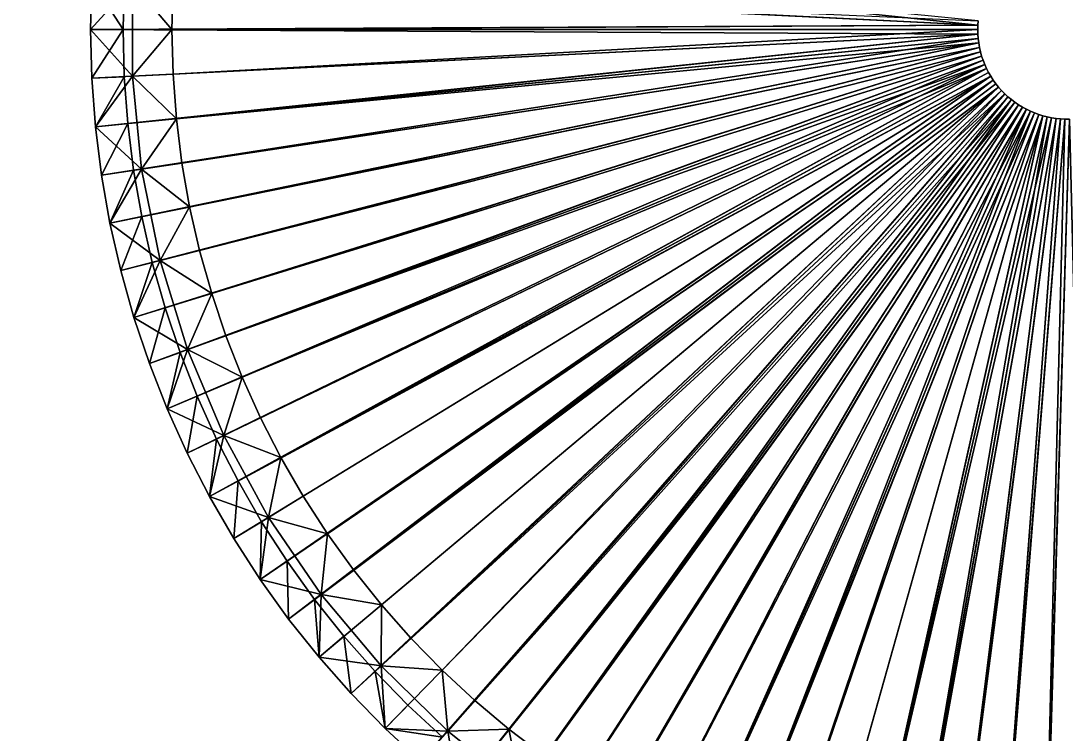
# Model space of a CAD drawing. Header units: millimetres. Extents: x 0 to 520, y -2 to 382.
# Drawn here: x 38.29 to 63.97, y 324.68 to 342.21 of the extents above; entities that cross this region are included whole.
import ezdxf

# ---------------------------------------------------------------- set-up
doc = ezdxf.new("R2010")
doc.units = ezdxf.units.MM

msp = doc.modelspace()

# ---------------------------------------------------------------- linework, layer by layer
at = {"layer": 'BRASS', "color": 52}
for points in [[(509.2, 369.2, 103), (10.8, 369.2, 103), (10.8, 10.8, 103)], [(509.2, 369.2, 103), (10.8, 10.8, 103), (509.2, 10.8, 103)], [(38.264, 311.0606, 86), (20.5, 359.5, 86), (38.3153, 310.9963, 86)], [(20.5, 359.5, 86), (183.401, 343.4071, 86), (38.3153, 310.9963, 86)], [(61.8027, 342.1097), (40.1193, 344.3896), (40.0298, 343.1963)], [(61.8109, 342.219), (40.1193, 344.3896), (61.8027, 342.1097)], [(38.3153, 310.9963, 86), (183.401, 343.4071, 86), (183.3827, 343.3269, 86)], [(38.3153, 310.9963, 86), (183.3827, 343.3269, 86), (38.3633, 310.9295, 86)], [(38.3633, 310.9295, 86), (183.3827, 343.3269, 86), (183.3684, 343.2459, 86)], [(38.3633, 310.9295, 86), (183.3684, 343.2459, 86), (38.4079, 310.8604, 86)], [(38.4079, 310.8604, 86), (183.3684, 343.2459, 86), (183.3582, 343.1643, 86)], [(38.4079, 310.8604, 86), (183.3582, 343.1643, 86), (38.4491, 310.7891, 86)], [(38.4491, 310.7891, 86), (183.3582, 343.1643, 86), (183.3521, 343.0822, 86)], [(40.0298, 343.1963), (40.0298, 343.1963, -3), (40, 342, -3)], [(40, 342), (40.0298, 343.1963), (40, 342, -3)], [(40, 342, -3), (40.0298, 343.1963, -3), (40.8, 342, -3)], [(61.8027, 342.1097), (40.0298, 343.1963), (40, 342)], [(40.0298, 343.1963, -4), (40, 342, -4), (40.8, 342, -4)], [(40.0298, 343.1963, -4), (40.0298, 343.1963, -12), (40, 342, -12)], [(40, 342, -4), (40.0298, 343.1963, -4), (40, 342, -12)], [(41.0286, 343.1465, -13), (40, 342, -12), (40.0298, 343.1963, -12)], [(41.0286, 340.8535, -13), (40, 342, -12), (41.0286, 343.1465, -13)], [(40.0298, 343.1963, -3), (40.8288, 343.1564, -3), (40.8, 342, -3)], [(40.8288, 343.1564, -4), (40.0298, 343.1963, -4), (40.8, 342, -4)], [(40.8288, 343.1564, -3), (40.8288, 343.1564, -4), (40.8, 342, -4)], [(40.8, 342, -3), (40.8288, 343.1564, -3), (40.8, 342, -4)], [(41.0286, 343.1465, -13), (42.0273, 343.0966, -14), (42, 342, -14)], [(41.0286, 340.8535, -13), (41.0286, 343.1465, -13), (42, 342, -14)], [(38.4491, 310.7891, 86), (183.3521, 343.0822, 86), (38.4866, 310.7159, 86)], [(38.4866, 310.7159, 86), (183.3521, 343.0822, 86), (183.35, 343, 86)], [(38.4866, 310.7159, 86), (183.35, 343, 86), (38.5204, 310.6409, 86)], [(38.5204, 310.6409, 86), (183.35, 343, 86), (183.3521, 342.9178, 86)], [(38.5204, 310.6409, 86), (183.3521, 342.9178, 86), (38.5505, 310.5643, 86)], [(38.5505, 310.5643, 86), (183.3521, 342.9178, 86), (183.3582, 342.8357, 86)], [(42.0273, 343.0966, -14), (61.8027, 342.1097, -14), (42, 342, -14)], [(42.0273, 343.0966, -14), (61.8109, 342.219, -14), (61.8027, 342.1097, -14)], [(38.5505, 310.5643, 86), (183.3582, 342.8357, 86), (38.5767, 310.4863, 86)], [(38.5767, 310.4863, 86), (183.3582, 342.8357, 86), (183.3684, 342.7541, 86)], [(38.5767, 310.4863, 86), (183.3684, 342.7541, 86), (38.599, 310.4071, 86)], [(38.599, 310.4071, 86), (183.3684, 342.7541, 86), (183.3827, 342.6731, 86)], [(38.599, 310.4071, 86), (183.3827, 342.6731, 86), (38.6173, 310.3269, 86)], [(38.6173, 310.3269, 86), (183.3827, 342.6731, 86), (183.401, 342.5929, 86)], [(38.6173, 310.3269, 86), (183.401, 342.5929, 86), (38.6316, 310.2459, 86)], [(38.6316, 310.2459, 86), (183.401, 342.5929, 86), (183.4233, 342.5137, 86)], [(38.6316, 310.2459, 86), (183.4233, 342.5137, 86), (38.6418, 310.1643, 86)], [(38.6418, 310.1643, 86), (183.4233, 342.5137, 86), (183.4495, 342.4357, 86)], [(38.6418, 310.1643, 86), (183.4495, 342.4357, 86), (38.6479, 310.0822, 86)], [(38.6479, 310.0822, 86), (183.4495, 342.4357, 86), (183.4796, 342.3591, 86)], [(38.6479, 310.0822, 86), (183.4796, 342.3591, 86), (38.65, 310, 86)], [(38.65, 310, 86), (183.4796, 342.3591, 86), (183.5134, 342.2841, 86)], [(38.6316, 309.7541, 86), (183.5921, 342.1396, 86), (183.6367, 342.0705, 86)], [(38.6418, 309.8357, 86), (183.5921, 342.1396, 86), (38.6316, 309.7541, 86)], [(38.6418, 309.8357, 86), (183.5509, 342.2109, 86), (183.5921, 342.1396, 86)], [(38.6479, 309.9178, 86), (183.5509, 342.2109, 86), (38.6418, 309.8357, 86)], [(38.6479, 309.9178, 86), (183.5134, 342.2841, 86), (183.5509, 342.2109, 86)], [(38.65, 310, 86), (183.5134, 342.2841, 86), (38.6479, 309.9178, 86)], [(61.8027, 342.1097), (40, 342), (61.8, 342)], [(42, 342, -14), (61.8027, 342.1097, -14), (61.8, 342, -14)], [(61.8027, 342.1097), (61.8, 342), (61.8027, 342.1097, -14)], [(61.8027, 342.1097, -14), (61.8, 342), (61.8, 342, -14)], [(61.8109, 342.219), (61.8027, 342.1097), (61.8109, 342.219, -14)], [(61.8109, 342.219, -14), (61.8027, 342.1097), (61.8027, 342.1097, -14)], [(38.5505, 309.4357, 86), (183.7905, 341.8777, 86), (183.8479, 341.8188, 86)], [(38.5767, 309.5137, 86), (183.7905, 341.8777, 86), (38.5505, 309.4357, 86)], [(38.599, 309.5929, 86), (183.736, 341.9394, 86), (38.5767, 309.5137, 86)], [(38.5767, 309.5137, 86), (183.736, 341.9394, 86), (183.7905, 341.8777, 86)], [(38.599, 309.5929, 86), (183.6847, 342.0037, 86), (183.736, 341.9394, 86)], [(38.6173, 309.6731, 86), (183.6847, 342.0037, 86), (38.599, 309.5929, 86)], [(38.6173, 309.6731, 86), (183.6367, 342.0705, 86), (183.6847, 342.0037, 86)], [(38.6316, 309.7541, 86), (183.6367, 342.0705, 86), (38.6173, 309.6731, 86)], [(40, 342), (40, 342, -3), (40.0298, 340.8037, -3)], [(40.0298, 340.8037), (40, 342), (40.0298, 340.8037, -3)], [(40, 342, -3), (40.8, 342, -3), (40.0298, 340.8037, -3)], [(61.8027, 341.8903), (40, 342), (40.0298, 340.8037)], [(61.8, 342), (40, 342), (61.8027, 341.8903)], [(40.8, 342, -4), (40, 342, -4), (40.0298, 340.8037, -4)], [(40.0298, 340.8037, -4), (40, 342, -4), (40, 342, -12)], [(40.0298, 340.8037, -4), (40, 342, -12), (40.0298, 340.8037, -12)], [(41.0286, 340.8535, -13), (40.0298, 340.8037, -12), (40, 342, -12)], [(40.0298, 340.8037, -3), (40.8, 342, -3), (40.8288, 340.8436, -3)], [(40.8, 342, -4), (40.0298, 340.8037, -4), (40.8288, 340.8436, -4)], [(61.8027, 341.8903), (40.0298, 340.8037), (40.1193, 339.6104)], [(61.8027, 341.8903), (40.1193, 339.6104), (61.8109, 341.781)], [(40.8288, 340.8436, -3), (40.8, 342, -3), (40.8, 342, -4)], [(40.8288, 340.8436, -3), (40.8, 342, -4), (40.8288, 340.8436, -4)], [(41.0286, 340.8535, -13), (42, 342, -14), (42.0273, 340.9034, -14)], [(42, 342, -14), (61.8, 342, -14), (42.0273, 340.9034, -14)], [(42.0273, 340.9034, -14), (61.8, 342, -14), (61.8027, 341.8903, -14)], [(42.0273, 340.9034, -14), (61.8027, 341.8903, -14), (42.1093, 339.8095, -14)], [(42.1093, 339.8095, -14), (61.8027, 341.8903, -14), (61.8109, 341.781, -14)], [(61.8, 342), (61.8027, 341.8903), (61.8, 342, -14)], [(61.8, 342, -14), (61.8027, 341.8903), (61.8027, 341.8903, -14)], [(61.8027, 341.8903), (61.8109, 341.781), (61.8027, 341.8903, -14)], [(61.8027, 341.8903, -14), (61.8109, 341.781), (61.8109, 341.781, -14)], [(38.4079, 309.1396, 86), (184.1048, 341.614, 86), (38.3633, 309.0705, 86)], [(38.3633, 309.0705, 86), (184.1048, 341.614, 86), (38.3633, 190.9295, 86)], [(184.1048, 341.614, 86), (184.175, 341.5711, 86), (38.3633, 190.9295, 86)], [(38.4491, 309.2109, 86), (184.0368, 341.6603, 86), (38.4079, 309.1396, 86)], [(184.0368, 341.6603, 86), (184.1048, 341.614, 86), (38.4079, 309.1396, 86)], [(38.4866, 309.2841, 86), (183.9712, 341.71, 86), (38.4491, 309.2109, 86)], [(183.9712, 341.71, 86), (184.0368, 341.6603, 86), (38.4491, 309.2109, 86)], [(38.5204, 309.3591, 86), (183.9082, 341.7629, 86), (38.4866, 309.2841, 86)], [(183.9082, 341.7629, 86), (183.9712, 341.71, 86), (38.4866, 309.2841, 86)], [(38.5505, 309.4357, 86), (183.8479, 341.8188, 86), (38.5204, 309.3591, 86)], [(183.8479, 341.8188, 86), (183.9082, 341.7629, 86), (38.5204, 309.3591, 86)], [(61.8109, 341.781), (40.1193, 339.6104), (40.2681, 338.423)], [(61.8109, 341.781), (40.2681, 338.423), (61.8246, 341.6721)], [(61.8246, 341.6721), (40.2681, 338.423), (40.4759, 337.2445)], [(61.8246, 341.6721), (40.4759, 337.2445), (61.8436, 341.5641)], [(42.1093, 339.8095, -14), (61.8109, 341.781, -14), (61.8246, 341.6721, -14)], [(42.1093, 339.8095, -14), (61.8246, 341.6721, -14), (42.2457, 338.7211, -14)], [(42.2457, 338.7211, -14), (61.8246, 341.6721, -14), (42.4362, 337.6408, -14)], [(42.4362, 337.6408, -14), (61.8246, 341.6721, -14), (61.8436, 341.5641, -14)], [(61.8109, 341.781), (61.8246, 341.6721), (61.8109, 341.781, -14)], [(61.8109, 341.781, -14), (61.8246, 341.6721), (61.8246, 341.6721, -14)], [(61.8246, 341.6721), (61.8436, 341.5641), (61.8246, 341.6721, -14)], [(61.8246, 341.6721, -14), (61.8436, 341.5641), (61.8436, 341.5641, -14)], [(38.3633, 190.9295, 86), (184.175, 341.5711, 86), (38.4079, 190.8604, 86)], [(184.175, 341.5711, 86), (184.2473, 341.5317, 86), (38.4079, 190.8604, 86)], [(38.4079, 190.8604, 86), (184.2473, 341.5317, 86), (38.4491, 190.7891, 86)], [(184.2473, 341.5317, 86), (184.3214, 341.496, 86), (38.4491, 190.7891, 86)], [(38.4491, 190.7891, 86), (184.3214, 341.496, 86), (38.4866, 190.7159, 86)], [(184.3214, 341.496, 86), (184.3972, 341.4641, 86), (38.4866, 190.7159, 86)], [(38.4866, 190.7159, 86), (184.3972, 341.4641, 86), (38.5204, 190.6409, 86)], [(184.3972, 341.4641, 86), (184.4745, 341.4359, 86), (38.5204, 190.6409, 86)], [(38.5204, 190.6409, 86), (184.4745, 341.4359, 86), (38.5505, 190.5643, 86)], [(184.4745, 341.4359, 86), (184.5531, 341.4117, 86), (38.5505, 190.5643, 86)], [(38.5505, 190.5643, 86), (184.5531, 341.4117, 86), (38.5767, 190.4863, 86)], [(184.5531, 341.4117, 86), (184.6328, 341.3914, 86), (38.5767, 190.4863, 86)], [(38.5767, 190.4863, 86), (184.6328, 341.3914, 86), (38.599, 190.4071, 86)], [(184.6328, 341.3914, 86), (184.7135, 341.3751, 86), (38.599, 190.4071, 86)], [(38.599, 190.4071, 86), (184.7135, 341.3751, 86), (38.6173, 190.3269, 86)], [(184.7135, 341.3751, 86), (184.7948, 341.3628, 86), (38.6173, 190.3269, 86)], [(38.6173, 190.3269, 86), (184.7948, 341.3628, 86), (38.6316, 190.2459, 86)], [(184.7948, 341.3628, 86), (184.8767, 341.3546, 86), (38.6316, 190.2459, 86)], [(38.6316, 190.2459, 86), (184.8767, 341.3546, 86), (38.6418, 190.1643, 86)], [(184.8767, 341.3546, 86), (184.9589, 341.3505, 86), (38.6418, 190.1643, 86)], [(38.6418, 190.1643, 86), (184.9589, 341.3505, 86), (38.6479, 190.0822, 86)], [(38.6479, 190.0822, 86), (185.0411, 341.3505, 86), (38.65, 190, 86)], [(184.9589, 341.3505, 86), (185.0411, 341.3505, 86), (38.6479, 190.0822, 86)], [(38.65, 190, 86), (185.0411, 341.3505, 86), (185.0411, 38.6495, 86)], [(61.8436, 341.5641), (40.4759, 337.2445), (40.7421, 336.0778)], [(61.8436, 341.5641), (40.7421, 336.0778), (61.868, 341.4571)], [(61.868, 341.4571), (40.7421, 336.0778), (41.0663, 334.9259)], [(61.868, 341.4571), (41.0663, 334.9259), (61.8977, 341.3515)], [(61.8977, 341.3515), (41.0663, 334.9259), (41.4474, 333.7915)], [(61.8977, 341.3515), (41.4474, 333.7915), (61.9327, 341.2476)], [(42.4362, 337.6408, -14), (61.8436, 341.5641, -14), (42.6803, 336.5713, -14)], [(42.6803, 336.5713, -14), (61.8436, 341.5641, -14), (61.868, 341.4571, -14)], [(42.6803, 336.5713, -14), (61.868, 341.4571, -14), (42.9774, 335.5154, -14)], [(42.9774, 335.5154, -14), (61.868, 341.4571, -14), (61.8977, 341.3515, -14)], [(42.9774, 335.5154, -14), (61.8977, 341.3515, -14), (43.3268, 334.4756, -14)], [(43.3268, 334.4756, -14), (61.8977, 341.3515, -14), (61.9327, 341.2476, -14)], [(61.8436, 341.5641), (61.868, 341.4571), (61.8436, 341.5641, -14)], [(61.8436, 341.5641, -14), (61.868, 341.4571), (61.868, 341.4571, -14)], [(61.868, 341.4571, -14), (61.868, 341.4571), (61.8977, 341.3515, -14)], [(61.868, 341.4571), (61.8977, 341.3515), (61.8977, 341.3515, -14)], [(61.8977, 341.3515), (61.9327, 341.2476), (61.8977, 341.3515, -14)], [(61.8977, 341.3515, -14), (61.9327, 341.2476), (61.9327, 341.2476, -14)], [(61.9327, 341.2476), (41.4474, 333.7915), (41.8846, 332.6776)], [(61.9327, 341.2476), (41.8846, 332.6776), (61.9728, 341.1454)], [(61.9728, 341.1454), (41.8846, 332.6776), (42.3767, 331.5868)], [(61.9728, 341.1454), (42.3767, 331.5868), (62.0179, 341.0455)], [(43.3268, 334.4756, -14), (61.9327, 341.2476, -14), (61.9728, 341.1454, -14)], [(43.3268, 334.4756, -14), (61.9728, 341.1454, -14), (43.7275, 333.4544, -14)], [(43.7275, 333.4544, -14), (61.9728, 341.1454, -14), (62.0179, 341.0455, -14)], [(61.9327, 341.2476, -14), (61.9327, 341.2476), (61.9728, 341.1454, -14)], [(61.9327, 341.2476), (61.9728, 341.1454), (61.9728, 341.1454, -14)], [(61.9728, 341.1454), (62.0179, 341.0455), (61.9728, 341.1454, -14)], [(61.9728, 341.1454, -14), (62.0179, 341.0455), (62.0179, 341.0455, -14)], [(41.0286, 340.8535, -13), (40.1193, 339.6104, -12), (40.0298, 340.8037, -12)], [(40.0298, 340.8037, -3), (40.8288, 340.8436, -3), (40.1193, 339.6104, -3)], [(40.8288, 340.8436, -4), (40.0298, 340.8037, -4), (40.1193, 339.6104, -4)], [(41.2569, 338.572, -13), (40.1193, 339.6104, -12), (41.0286, 340.8535, -13)], [(40.1193, 339.6104, -3), (40.8288, 340.8436, -3), (40.9153, 339.69, -3)], [(40.8288, 340.8436, -4), (40.1193, 339.6104, -4), (40.9153, 339.69, -4)], [(40.9153, 339.69, -3), (40.8288, 340.8436, -3), (40.8288, 340.8436, -4)], [(40.9153, 339.69, -3), (40.8288, 340.8436, -4), (40.9153, 339.69, -4)], [(41.0286, 340.8535, -13), (42.0273, 340.9034, -14), (42.1093, 339.8095, -14)], [(41.2569, 338.572, -13), (41.0286, 340.8535, -13), (42.1093, 339.8095, -14)], [(62.0179, 341.0455), (42.3767, 331.5868), (42.9227, 330.5219)], [(62.0179, 341.0455), (42.9227, 330.5219), (62.0679, 340.9478)], [(62.0679, 340.9478), (42.9227, 330.5219), (62.1228, 340.8528)], [(62.1228, 340.8528), (42.9227, 330.5219), (43.521, 329.4856)], [(62.1228, 340.8528), (43.521, 329.4856), (44.1703, 328.4803)], [(43.7275, 333.4544, -14), (62.0179, 341.0455, -14), (44.1787, 332.4546, -14)], [(62.1228, 340.8528), (44.1703, 328.4803), (62.1823, 340.7607)], [(44.1787, 332.4546, -14), (62.0179, 341.0455, -14), (44.6791, 331.4784, -14)], [(44.6791, 331.4784, -14), (62.0179, 341.0455, -14), (62.0679, 340.9478, -14)], [(44.6791, 331.4784, -14), (62.0679, 340.9478, -14), (62.1228, 340.8528, -14)], [(44.6791, 331.4784, -14), (62.1228, 340.8528, -14), (45.2276, 330.5284, -14)], [(45.2276, 330.5284, -14), (62.1228, 340.8528, -14), (45.8227, 329.607, -14)], [(45.8227, 329.607, -14), (62.1228, 340.8528, -14), (62.1823, 340.7607, -14)], [(62.0179, 341.0455), (62.0679, 340.9478), (62.0179, 341.0455, -14)], [(62.0179, 341.0455, -14), (62.0679, 340.9478), (62.0679, 340.9478, -14)], [(62.0679, 340.9478), (62.1228, 340.8528), (62.0679, 340.9478, -14)], [(62.0679, 340.9478, -14), (62.1228, 340.8528), (62.1228, 340.8528, -14)], [(62.1228, 340.8528, -14), (62.1228, 340.8528), (62.1823, 340.7607, -14)], [(62.1228, 340.8528), (62.1823, 340.7607), (62.1823, 340.7607, -14)], [(40.1193, 339.6104), (40.0298, 340.8037), (40.0298, 340.8037, -3)], [(40.1193, 339.6104), (40.0298, 340.8037, -3), (40.1193, 339.6104, -3)], [(40.1193, 339.6104, -4), (40.0298, 340.8037, -4), (40.0298, 340.8037, -12)], [(40.1193, 339.6104, -4), (40.0298, 340.8037, -12), (40.1193, 339.6104, -12)], [(62.1823, 340.7607), (44.1703, 328.4803), (44.8688, 327.5087)], [(62.1823, 340.7607), (44.8688, 327.5087), (62.2463, 340.6716)], [(62.2463, 340.6716), (44.8688, 327.5087), (62.3147, 340.5859)], [(62.3147, 340.5859), (44.8688, 327.5087), (45.6149, 326.5731)], [(62.3147, 340.5859), (45.6149, 326.5731), (46.4068, 325.6759)], [(45.8227, 329.607, -14), (62.1823, 340.7607, -14), (46.4631, 328.7163, -14)], [(62.3147, 340.5859), (46.4068, 325.6759), (62.3873, 340.5036)], [(46.4631, 328.7163, -14), (62.1823, 340.7607, -14), (62.2463, 340.6716, -14)], [(46.4631, 328.7163, -14), (62.2463, 340.6716, -14), (62.3147, 340.5859, -14)], [(46.4631, 328.7163, -14), (62.3147, 340.5859, -14), (47.147, 327.8587, -14)], [(47.147, 327.8587, -14), (62.3147, 340.5859, -14), (47.8729, 327.0362, -14)], [(47.8729, 327.0362, -14), (62.3147, 340.5859, -14), (62.3873, 340.5036, -14)], [(62.1823, 340.7607, -14), (62.2463, 340.6716), (62.2463, 340.6716, -14)], [(62.1823, 340.7607), (62.2463, 340.6716), (62.1823, 340.7607, -14)], [(62.2463, 340.6716, -14), (62.3147, 340.5859), (62.3147, 340.5859, -14)], [(62.2463, 340.6716), (62.3147, 340.5859), (62.2463, 340.6716, -14)], [(62.3147, 340.5859, -14), (62.3147, 340.5859), (62.3873, 340.5036, -14)], [(62.3147, 340.5859), (62.3873, 340.5036), (62.3873, 340.5036, -14)], [(62.3873, 340.5036), (46.4068, 325.6759), (62.4639, 340.4251)], [(62.4639, 340.4251), (46.4068, 325.6759), (47.2423, 324.8192)], [(62.4639, 340.4251), (47.2423, 324.8192), (48.1195, 324.0053)], [(47.8729, 327.0362, -14), (62.3873, 340.5036, -14), (48.6388, 326.2509, -14)], [(62.5443, 340.3505), (62.4639, 340.4251), (48.1195, 324.0053)], [(62.6283, 340.28), (62.5443, 340.3505), (48.1195, 324.0053)], [(48.6388, 326.2509, -14), (62.3873, 340.5036, -14), (62.4639, 340.4251, -14)], [(48.6388, 326.2509, -14), (62.4639, 340.4251, -14), (49.4429, 325.5048, -14)], [(62.4639, 340.4251, -14), (62.5443, 340.3505, -14), (49.4429, 325.5048, -14)], [(49.4429, 325.5048, -14), (62.5443, 340.3505, -14), (50.2832, 324.7997, -14)], [(62.5443, 340.3505, -14), (62.6283, 340.28, -14), (50.2832, 324.7997, -14)], [(62.3873, 340.5036, -14), (62.3873, 340.5036), (62.4639, 340.4251, -14)], [(62.3873, 340.5036), (62.4639, 340.4251), (62.4639, 340.4251, -14)], [(62.4639, 340.4251, -14), (62.4639, 340.4251), (62.5443, 340.3505, -14)], [(62.4639, 340.4251), (62.5443, 340.3505), (62.5443, 340.3505, -14)], [(62.5443, 340.3505, -14), (62.6283, 340.28), (62.6283, 340.28, -14)], [(62.5443, 340.3505), (62.6283, 340.28), (62.5443, 340.3505, -14)], [(62.6283, 340.28), (48.1195, 324.0053), (49.0362, 323.236)], [(62.7158, 340.2137), (62.6283, 340.28), (49.0362, 323.236)], [(62.7158, 340.2137), (49.0362, 323.236), (49.9902, 322.5135)], [(62.8064, 340.1519), (62.7158, 340.2137), (49.9902, 322.5135)], [(62.8064, 340.1519), (49.9902, 322.5135), (50.9789, 321.8394)], [(50.2832, 324.7997, -14), (62.6283, 340.28, -14), (51.1576, 324.1374, -14)], [(62.9, 340.0947), (62.8064, 340.1519), (50.9789, 321.8394)], [(62.9, 340.0947), (50.9789, 321.8394), (52, 321.2154)], [(62.6283, 340.28, -14), (62.7158, 340.2137, -14), (51.1576, 324.1374, -14)], [(62.7158, 340.2137, -14), (62.8064, 340.1519, -14), (51.1576, 324.1374, -14)], [(51.1576, 324.1374, -14), (62.8064, 340.1519, -14), (52.064, 323.5194, -14)], [(62.9963, 340.0423), (62.9, 340.0947), (52, 321.2154)], [(62.9963, 340.0423), (52, 321.2154), (53.0509, 320.6431)], [(62.8064, 340.1519, -14), (62.9, 340.0947, -14), (52.064, 323.5194, -14)], [(52.064, 323.5194, -14), (62.9, 340.0947, -14), (53, 322.9474, -14)], [(62.9, 340.0947, -14), (62.9963, 340.0423, -14), (53, 322.9474, -14)], [(53, 322.9474, -14), (62.9963, 340.0423, -14), (53.9634, 322.4228, -14)], [(63.0952, 339.9947), (62.9963, 340.0423), (53.0509, 320.6431)], [(53.9634, 322.4228, -14), (62.9963, 340.0423, -14), (54.9517, 321.9469, -14)], [(62.9963, 340.0423, -14), (63.0952, 339.9947, -14), (54.9517, 321.9469, -14)], [(62.6283, 340.28, -14), (62.7158, 340.2137), (62.7158, 340.2137, -14)], [(62.6283, 340.28), (62.7158, 340.2137), (62.6283, 340.28, -14)], [(62.7158, 340.2137, -14), (62.8064, 340.1519), (62.8064, 340.1519, -14)], [(62.7158, 340.2137), (62.8064, 340.1519), (62.7158, 340.2137, -14)], [(62.8064, 340.1519, -14), (62.9, 340.0947), (62.9, 340.0947, -14)], [(62.8064, 340.1519), (62.9, 340.0947), (62.8064, 340.1519, -14)], [(62.9, 340.0947, -14), (62.9963, 340.0423), (62.9963, 340.0423, -14)], [(62.9, 340.0947), (62.9963, 340.0423), (62.9, 340.0947, -14)], [(62.9963, 340.0423, -14), (63.0952, 339.9947), (63.0952, 339.9947, -14)], [(62.9963, 340.0423), (63.0952, 339.9947), (62.9963, 340.0423, -14)], [(41.2569, 338.572, -13), (42.1093, 339.8095, -14), (42.2457, 338.7211, -14)], [(63.0952, 339.9947), (53.0509, 320.6431), (54.1291, 320.1239)], [(63.1962, 339.9521), (63.0952, 339.9947), (54.1291, 320.1239)], [(63.1962, 339.9521), (54.1291, 320.1239), (55.2318, 319.659)], [(54.9517, 321.9469, -14), (63.0952, 339.9947, -14), (55.9625, 321.5208, -14)], [(63.2993, 339.9146), (63.1962, 339.9521), (55.2318, 319.659)], [(63.2993, 339.9146), (55.2318, 319.659), (56.3563, 319.2497)], [(63.0952, 339.9947, -14), (63.1962, 339.9521, -14), (55.9625, 321.5208, -14)], [(63.1962, 339.9521, -14), (63.2993, 339.9146, -14), (55.9625, 321.5208, -14)], [(55.9625, 321.5208, -14), (63.2993, 339.9146, -14), (56.9933, 321.1456, -14)], [(63.4042, 339.8822), (63.2993, 339.9146), (56.3563, 319.2497)], [(63.4042, 339.8822), (56.3563, 319.2497), (57.4998, 318.897)], [(63.2993, 339.9146, -14), (63.4042, 339.8822, -14), (56.9933, 321.1456, -14)], [(56.9933, 321.1456, -14), (63.4042, 339.8822, -14), (58.0415, 320.8223, -14)], [(63.4042, 339.8822), (57.4998, 318.897), (58.6595, 318.6017)], [(58.0415, 320.8223, -14), (63.4042, 339.8822, -14), (59.1045, 320.5516, -14)], [(63.5105, 339.8552), (63.4042, 339.8822), (58.6595, 318.6017)], [(63.5105, 339.8552), (58.6595, 318.6017), (59.8324, 318.3646)], [(63.4042, 339.8822, -14), (63.5105, 339.8552, -14), (59.1045, 320.5516, -14)], [(63.5105, 339.8552, -14), (63.618, 339.8334, -14), (59.1045, 320.5516, -14)], [(59.1045, 320.5516, -14), (63.618, 339.8334, -14), (60.1797, 320.3342, -14)], [(63.618, 339.8334), (63.5105, 339.8552), (59.8324, 318.3646)], [(63.7264, 339.8171), (63.618, 339.8334), (59.8324, 318.3646)], [(63.7264, 339.8171), (59.8324, 318.3646), (61.0158, 318.1863)], [(63.618, 339.8334, -14), (63.7264, 339.8171, -14), (60.1797, 320.3342, -14)], [(60.1797, 320.3342, -14), (63.7264, 339.8171, -14), (61.2644, 320.1707, -14)], [(63.8356, 339.8062), (63.7264, 339.8171), (61.0158, 318.1863)], [(63.8356, 339.8062), (61.0158, 318.1863), (62.2065, 318.0671)], [(63.7264, 339.8171, -14), (63.8356, 339.8062, -14), (61.2644, 320.1707, -14)], [(61.2644, 320.1707, -14), (63.8356, 339.8062, -14), (62.3559, 320.0615, -14)], [(63.9452, 339.8007), (63.8356, 339.8062), (62.2065, 318.0671)], [(63.9452, 339.8007), (62.2065, 318.0671), (63.4017, 318.0075)], [(63.8356, 339.8062, -14), (63.9452, 339.8007, -14), (62.3559, 320.0615, -14)], [(62.3559, 320.0615, -14), (63.9452, 339.8007, -14), (63.4515, 320.0068, -14)], [(63.0952, 339.9947, -14), (63.0952, 339.9947), (63.1962, 339.9521, -14)], [(63.0952, 339.9947), (63.1962, 339.9521), (63.1962, 339.9521, -14)], [(63.1962, 339.9521), (63.2993, 339.9146), (63.1962, 339.9521, -14)], [(63.1962, 339.9521, -14), (63.2993, 339.9146), (63.2993, 339.9146, -14)], [(63.2993, 339.9146), (63.4042, 339.8822), (63.2993, 339.9146, -14)], [(63.2993, 339.9146, -14), (63.4042, 339.8822), (63.4042, 339.8822, -14)], [(64.0548, 339.8007), (63.9452, 339.8007), (63.4017, 318.0075)], [(64.0548, 339.8007), (63.4017, 318.0075), (64.5983, 318.0075)], [(63.4042, 339.8822), (63.5105, 339.8552), (63.4042, 339.8822, -14)], [(63.4042, 339.8822, -14), (63.5105, 339.8552), (63.5105, 339.8552, -14)], [(63.9452, 339.8007, -14), (64.0548, 339.8007, -14), (63.4515, 320.0068, -14)], [(63.4515, 320.0068, -14), (64.0548, 339.8007, -14), (64.5485, 320.0068, -14)], [(63.5105, 339.8552), (63.618, 339.8334), (63.5105, 339.8552, -14)], [(63.5105, 339.8552, -14), (63.618, 339.8334), (63.618, 339.8334, -14)], [(63.618, 339.8334, -14), (63.7264, 339.8171), (63.7264, 339.8171, -14)], [(63.618, 339.8334), (63.7264, 339.8171), (63.618, 339.8334, -14)], [(63.7264, 339.8171, -14), (63.7264, 339.8171), (63.8356, 339.8062, -14)], [(63.7264, 339.8171), (63.8356, 339.8062), (63.8356, 339.8062, -14)], [(63.8356, 339.8062, -14), (63.9452, 339.8007), (63.9452, 339.8007, -14)], [(63.8356, 339.8062), (63.9452, 339.8007), (63.8356, 339.8062, -14)], [(63.9452, 339.8007, -14), (64.0548, 339.8007), (64.0548, 339.8007, -14)], [(63.9452, 339.8007), (64.0548, 339.8007), (63.9452, 339.8007, -14)], [(40.1193, 339.6104, -3), (40.9153, 339.69, -3), (40.2681, 338.423, -3)], [(40.9153, 339.69, -4), (40.1193, 339.6104, -4), (40.2681, 338.423, -4)], [(40.2681, 338.423), (40.1193, 339.6104), (40.1193, 339.6104, -3)], [(40.2681, 338.423), (40.1193, 339.6104, -3), (40.2681, 338.423, -3)], [(40.1193, 339.6104, -4), (40.1193, 339.6104, -12), (40.2681, 338.423, -12)], [(40.2681, 338.423, -4), (40.1193, 339.6104, -4), (40.2681, 338.423, -12)], [(41.2569, 338.572, -13), (40.2681, 338.423, -12), (40.1193, 339.6104, -12)], [(40.2681, 338.423, -3), (40.9153, 339.69, -3), (41.0591, 338.5422, -3)], [(40.9153, 339.69, -4), (40.2681, 338.423, -4), (41.0591, 338.5422, -4)], [(40.9153, 339.69, -3), (40.9153, 339.69, -4), (41.0591, 338.5422, -4)], [(41.0591, 338.5422, -3), (40.9153, 339.69, -3), (41.0591, 338.5422, -4)], [(41.2569, 338.572, -13), (40.4759, 337.2445, -12), (40.2681, 338.423, -12)], [(40.2681, 338.423, -3), (41.0591, 338.5422, -3), (40.4759, 337.2445, -3)], [(41.0591, 338.5422, -4), (40.2681, 338.423, -4), (40.4759, 337.2445, -4)], [(41.7112, 336.3246, -13), (40.4759, 337.2445, -12), (41.2569, 338.572, -13)], [(40.4759, 337.2445, -3), (41.0591, 338.5422, -3), (41.26, 337.403, -3)], [(41.0591, 338.5422, -4), (40.4759, 337.2445, -4), (41.26, 337.403, -4)], [(41.26, 337.403, -3), (41.0591, 338.5422, -3), (41.0591, 338.5422, -4)], [(41.26, 337.403, -3), (41.0591, 338.5422, -4), (41.26, 337.403, -4)], [(41.2569, 338.572, -13), (42.2457, 338.7211, -14), (42.4362, 337.6408, -14)], [(41.7112, 336.3246, -13), (41.2569, 338.572, -13), (42.4362, 337.6408, -14)], [(40.4759, 337.2445), (40.2681, 338.423), (40.2681, 338.423, -3)], [(40.4759, 337.2445), (40.2681, 338.423, -3), (40.4759, 337.2445, -3)], [(40.2681, 338.423, -4), (40.2681, 338.423, -12), (40.4759, 337.2445, -12)], [(40.4759, 337.2445, -4), (40.2681, 338.423, -4), (40.4759, 337.2445, -12)], [(41.7112, 336.3246, -13), (42.4362, 337.6408, -14), (42.6803, 336.5713, -14)], [(40.4759, 337.2445, -3), (41.26, 337.403, -3), (40.7421, 336.0778, -3)], [(41.26, 337.403, -4), (40.4759, 337.2445, -4), (40.7421, 336.0778, -4)], [(40.4759, 337.2445), (40.4759, 337.2445, -3), (40.7421, 336.0778, -3)], [(40.7421, 336.0778), (40.4759, 337.2445), (40.7421, 336.0778, -3)], [(40.7421, 336.0778, -4), (40.4759, 337.2445, -4), (40.4759, 337.2445, -12)], [(40.7421, 336.0778, -4), (40.4759, 337.2445, -12), (40.7421, 336.0778, -12)], [(41.7112, 336.3246, -13), (40.7421, 336.0778, -12), (40.4759, 337.2445, -12)], [(40.7421, 336.0778, -3), (41.26, 337.403, -3), (41.5174, 336.2752, -3)], [(41.26, 337.403, -4), (40.7421, 336.0778, -4), (41.5174, 336.2752, -4)], [(41.5174, 336.2752, -3), (41.26, 337.403, -3), (41.26, 337.403, -4)], [(41.5174, 336.2752, -3), (41.26, 337.403, -4), (41.5174, 336.2752, -4)], [(41.7112, 336.3246, -13), (42.6803, 336.5713, -14), (42.9774, 335.5154, -14)], [(41.7112, 336.3246, -13), (41.0663, 334.9259, -12), (40.7421, 336.0778, -12)], [(40.7421, 336.0778, -3), (41.5174, 336.2752, -3), (41.0663, 334.9259, -3)], [(41.5174, 336.2752, -4), (40.7421, 336.0778, -4), (41.0663, 334.9259, -4)], [(42.3871, 334.1335, -13), (41.0663, 334.9259, -12), (41.7112, 336.3246, -13)], [(41.0663, 334.9259, -3), (41.5174, 336.2752, -3), (41.8307, 335.1617, -3)], [(41.5174, 336.2752, -4), (41.0663, 334.9259, -4), (41.8307, 335.1617, -4)], [(41.8307, 335.1617, -3), (41.5174, 336.2752, -3), (41.5174, 336.2752, -4)], [(41.8307, 335.1617, -3), (41.5174, 336.2752, -4), (41.8307, 335.1617, -4)], [(42.3871, 334.1335, -13), (41.7112, 336.3246, -13), (42.9774, 335.5154, -14)], [(41.0663, 334.9259), (40.7421, 336.0778), (40.7421, 336.0778, -3)], [(41.0663, 334.9259), (40.7421, 336.0778, -3), (41.0663, 334.9259, -3)], [(41.0663, 334.9259, -4), (40.7421, 336.0778, -4), (40.7421, 336.0778, -12)], [(41.0663, 334.9259, -4), (40.7421, 336.0778, -12), (41.0663, 334.9259, -12)], [(42.3871, 334.1335, -13), (42.9774, 335.5154, -14), (43.3268, 334.4756, -14)], [(41.0663, 334.9259, -3), (41.8307, 335.1617, -3), (41.4474, 333.7915, -3)], [(41.8307, 335.1617, -4), (41.0663, 334.9259, -4), (41.4474, 333.7915, -4)], [(41.4474, 333.7915), (41.0663, 334.9259), (41.0663, 334.9259, -3)], [(41.4474, 333.7915), (41.0663, 334.9259, -3), (41.4474, 333.7915, -3)], [(41.4474, 333.7915, -4), (41.0663, 334.9259, -4), (41.0663, 334.9259, -12)], [(41.4474, 333.7915, -4), (41.0663, 334.9259, -12), (41.4474, 333.7915, -12)], [(42.3871, 334.1335, -13), (41.4474, 333.7915, -12), (41.0663, 334.9259, -12)], [(41.4474, 333.7915, -3), (41.8307, 335.1617, -3), (42.1991, 334.0651, -3)], [(41.8307, 335.1617, -4), (41.4474, 333.7915, -4), (42.1991, 334.0651, -4)], [(42.1991, 334.0651, -3), (41.8307, 335.1617, -3), (41.8307, 335.1617, -4)], [(42.1991, 334.0651, -3), (41.8307, 335.1617, -4), (42.1991, 334.0651, -4)], [(42.3871, 334.1335, -13), (43.3268, 334.4756, -14), (43.7275, 333.4544, -14)], [(42.3871, 334.1335, -13), (41.8846, 332.6776, -12), (41.4474, 333.7915, -12)], [(41.4474, 333.7915, -3), (42.1991, 334.0651, -3), (41.8846, 332.6776, -3)], [(42.1991, 334.0651, -4), (41.4474, 333.7915, -4), (41.8846, 332.6776, -4)], [(43.2777, 332.0207, -13), (41.8846, 332.6776, -12), (42.3871, 334.1335, -13)], [(41.8846, 332.6776, -3), (42.1991, 334.0651, -3), (42.6218, 332.9883, -3)], [(42.1991, 334.0651, -4), (41.8846, 332.6776, -4), (42.6218, 332.9883, -4)], [(42.6218, 332.9883, -3), (42.1991, 334.0651, -3), (42.1991, 334.0651, -4)], [(42.6218, 332.9883, -3), (42.1991, 334.0651, -4), (42.6218, 332.9883, -4)], [(43.2777, 332.0207, -13), (42.3871, 334.1335, -13), (43.7275, 333.4544, -14)], [(41.8846, 332.6776), (41.4474, 333.7915), (41.4474, 333.7915, -3)], [(41.8846, 332.6776), (41.4474, 333.7915, -3), (41.8846, 332.6776, -3)], [(41.4474, 333.7915, -4), (41.4474, 333.7915, -12), (41.8846, 332.6776, -12)], [(41.8846, 332.6776, -4), (41.4474, 333.7915, -4), (41.8846, 332.6776, -12)], [(43.2777, 332.0207, -13), (43.7275, 333.4544, -14), (44.1787, 332.4546, -14)], [(41.8846, 332.6776, -3), (42.6218, 332.9883, -3), (42.3767, 331.5868, -3)], [(42.6218, 332.9883, -4), (41.8846, 332.6776, -4), (42.3767, 331.5868, -4)], [(42.3767, 331.5868, -3), (42.6218, 332.9883, -3), (43.0975, 331.9339, -3)], [(42.6218, 332.9883, -4), (42.3767, 331.5868, -4), (43.0975, 331.9339, -4)], [(42.6218, 332.9883, -3), (42.6218, 332.9883, -4), (43.0975, 331.9339, -4)], [(43.0975, 331.9339, -3), (42.6218, 332.9883, -3), (43.0975, 331.9339, -4)], [(42.3767, 331.5868), (41.8846, 332.6776), (41.8846, 332.6776, -3)], [(42.3767, 331.5868), (41.8846, 332.6776, -3), (42.3767, 331.5868, -3)], [(42.3767, 331.5868, -4), (41.8846, 332.6776, -4), (41.8846, 332.6776, -12)], [(42.3767, 331.5868, -4), (41.8846, 332.6776, -12), (42.3767, 331.5868, -12)], [(43.2777, 332.0207, -13), (42.3767, 331.5868, -12), (41.8846, 332.6776, -12)], [(43.2777, 332.0207, -13), (44.1787, 332.4546, -14), (44.6791, 331.4784, -14)], [(43.2777, 332.0207, -13), (42.9227, 330.5219, -12), (42.3767, 331.5868, -12)], [(42.3767, 331.5868, -3), (43.0975, 331.9339, -3), (42.9227, 330.5219, -3)], [(43.0975, 331.9339, -4), (42.3767, 331.5868, -4), (42.9227, 330.5219, -4)], [(44.3743, 330.007, -13), (42.9227, 330.5219, -12), (43.2777, 332.0207, -13)], [(42.9227, 330.5219, -3), (43.0975, 331.9339, -3), (43.6253, 330.9045, -3)], [(43.0975, 331.9339, -4), (42.9227, 330.5219, -4), (43.6253, 330.9045, -4)], [(43.6253, 330.9045, -3), (43.0975, 331.9339, -3), (43.0975, 331.9339, -4)], [(43.6253, 330.9045, -3), (43.0975, 331.9339, -4), (43.6253, 330.9045, -4)], [(44.3743, 330.007, -13), (43.2777, 332.0207, -13), (44.6791, 331.4784, -14)], [(42.9227, 330.5219), (42.3767, 331.5868), (42.3767, 331.5868, -3)], [(42.9227, 330.5219), (42.3767, 331.5868, -3), (42.9227, 330.5219, -3)], [(42.3767, 331.5868, -4), (42.3767, 331.5868, -12), (42.9227, 330.5219, -12)], [(42.9227, 330.5219, -4), (42.3767, 331.5868, -4), (42.9227, 330.5219, -12)], [(44.3743, 330.007, -13), (44.6791, 331.4784, -14), (45.2276, 330.5284, -14)], [(42.9227, 330.5219, -3), (43.6253, 330.9045, -3), (43.521, 329.4856, -3)], [(43.6253, 330.9045, -4), (42.9227, 330.5219, -4), (43.521, 329.4856, -4)], [(43.521, 329.4856, -3), (43.6253, 330.9045, -3), (44.2037, 329.9027, -3)], [(43.6253, 330.9045, -4), (43.521, 329.4856, -4), (44.2037, 329.9027, -4)], [(43.6253, 330.9045, -3), (43.6253, 330.9045, -4), (44.2037, 329.9027, -4)], [(44.2037, 329.9027, -3), (43.6253, 330.9045, -3), (44.2037, 329.9027, -4)], [(43.521, 329.4856), (42.9227, 330.5219, -3), (43.521, 329.4856, -3)], [(43.521, 329.4856), (42.9227, 330.5219), (42.9227, 330.5219, -3)], [(43.521, 329.4856, -4), (42.9227, 330.5219, -4), (42.9227, 330.5219, -12)], [(43.521, 329.4856, -4), (42.9227, 330.5219, -12), (43.521, 329.4856, -12)], [(44.3743, 330.007, -13), (43.521, 329.4856, -12), (42.9227, 330.5219, -12)], [(44.3743, 330.007, -13), (45.2276, 330.5284, -14), (45.8227, 329.607, -14)], [(44.3743, 330.007, -13), (44.1703, 328.4803, -12), (43.521, 329.4856, -12)], [(43.521, 329.4856, -3), (44.2037, 329.9027, -3), (44.1703, 328.4803, -3)], [(44.2037, 329.9027, -4), (43.521, 329.4856, -4), (44.1703, 328.4803, -4)], [(45.666, 328.1125, -13), (44.1703, 328.4803, -12), (44.3743, 330.007, -13)], [(44.1703, 328.4803, -3), (44.2037, 329.9027, -3), (44.8313, 328.931, -3)], [(44.2037, 329.9027, -4), (44.1703, 328.4803, -4), (44.8313, 328.931, -4)], [(44.8313, 328.931, -3), (44.2037, 329.9027, -4), (44.8313, 328.931, -4)], [(44.8313, 328.931, -3), (44.2037, 329.9027, -3), (44.2037, 329.9027, -4)], [(45.666, 328.1125, -13), (44.3743, 330.007, -13), (45.8227, 329.607, -14)], [(45.666, 328.1125, -13), (45.8227, 329.607, -14), (46.4631, 328.7163, -14)], [(44.1703, 328.4803), (43.521, 329.4856, -3), (44.1703, 328.4803, -3)], [(44.1703, 328.4803), (43.521, 329.4856), (43.521, 329.4856, -3)], [(43.521, 329.4856, -4), (43.521, 329.4856, -12), (44.1703, 328.4803, -12)], [(44.1703, 328.4803, -4), (43.521, 329.4856, -4), (44.1703, 328.4803, -12)], [(44.1703, 328.4803, -3), (44.8313, 328.931, -3), (44.8688, 327.5087, -3)], [(44.8313, 328.931, -4), (44.1703, 328.4803, -4), (44.8688, 327.5087, -4)], [(44.8688, 327.5087, -3), (44.8313, 328.931, -3), (45.5065, 327.9917, -3)], [(45.5065, 327.9917, -3), (44.8313, 328.931, -4), (45.5065, 327.9917, -4)], [(45.5065, 327.9917, -3), (44.8313, 328.931, -3), (44.8313, 328.931, -4)], [(44.8313, 328.931, -4), (44.8688, 327.5087, -4), (45.5065, 327.9917, -4)], [(45.666, 328.1125, -13), (46.4631, 328.7163, -14), (47.147, 327.8587, -14)], [(44.8688, 327.5087), (44.1703, 328.4803, -3), (44.8688, 327.5087, -3)], [(44.8688, 327.5087), (44.1703, 328.4803), (44.1703, 328.4803, -3)], [(44.8688, 327.5087, -4), (44.1703, 328.4803, -12), (44.8688, 327.5087, -12)], [(44.8688, 327.5087, -4), (44.1703, 328.4803, -4), (44.1703, 328.4803, -12)], [(45.666, 328.1125, -13), (44.8688, 327.5087, -12), (44.1703, 328.4803, -12)], [(45.666, 328.1125, -13), (45.6149, 326.5731, -12), (44.8688, 327.5087, -12)], [(44.8688, 327.5087, -3), (45.5065, 327.9917, -3), (45.6149, 326.5731, -3)], [(45.5065, 327.9917, -4), (44.8688, 327.5087, -4), (45.6149, 326.5731, -4)], [(45.6149, 326.5731, -3), (45.5065, 327.9917, -3), (46.2278, 327.0873, -3)], [(45.5065, 327.9917, -3), (45.5065, 327.9917, -4), (46.2278, 327.0873, -4)], [(46.2278, 327.0873, -3), (45.5065, 327.9917, -3), (46.2278, 327.0873, -4)], [(45.5065, 327.9917, -4), (45.6149, 326.5731, -4), (46.2278, 327.0873, -4)], [(47.1398, 326.356, -13), (45.6149, 326.5731, -12), (45.666, 328.1125, -13)], [(47.1398, 326.356, -13), (45.666, 328.1125, -13), (47.147, 327.8587, -14)], [(47.1398, 326.356, -13), (47.147, 327.8587, -14), (47.8729, 327.0362, -14)], [(45.6149, 326.5731), (44.8688, 327.5087, -3), (45.6149, 326.5731, -3)], [(45.6149, 326.5731), (44.8688, 327.5087), (44.8688, 327.5087, -3)], [(45.6149, 326.5731, -4), (44.8688, 327.5087, -12), (45.6149, 326.5731, -12)], [(45.6149, 326.5731, -4), (44.8688, 327.5087, -4), (44.8688, 327.5087, -12)], [(45.6149, 326.5731, -3), (46.2278, 327.0873, -3), (46.4068, 325.6759, -3)], [(46.2278, 327.0873, -4), (45.6149, 326.5731, -4), (46.4068, 325.6759, -4)], [(46.4068, 325.6759, -3), (46.2278, 327.0873, -3), (46.9932, 326.22, -3)], [(46.2278, 327.0873, -3), (46.2278, 327.0873, -4), (46.9932, 326.22, -4)], [(46.9932, 326.22, -3), (46.2278, 327.0873, -3), (46.9932, 326.22, -4)], [(46.2278, 327.0873, -4), (46.4068, 325.6759, -4), (46.9932, 326.22, -4)], [(47.1398, 326.356, -13), (47.8729, 327.0362, -14), (48.6388, 326.2509, -14)], [(45.6149, 326.5731), (45.6149, 326.5731, -3), (46.4068, 325.6759, -3)], [(46.4068, 325.6759), (45.6149, 326.5731), (46.4068, 325.6759, -3)], [(45.6149, 326.5731, -4), (45.6149, 326.5731, -12), (46.4068, 325.6759, -12)], [(46.4068, 325.6759, -4), (45.6149, 326.5731, -4), (46.4068, 325.6759, -12)], [(47.1398, 326.356, -13), (46.4068, 325.6759, -12), (45.6149, 326.5731, -12)], [(47.1398, 326.356, -13), (47.2423, 324.8192, -12), (46.4068, 325.6759, -12)], [(46.4068, 325.6759, -3), (46.9932, 326.22, -3), (47.2423, 324.8192, -3)], [(46.9932, 326.22, -4), (46.4068, 325.6759, -4), (47.2423, 324.8192, -4)], [(47.2423, 324.8192, -3), (46.9932, 326.22, -3), (47.8009, 325.3919, -3)], [(47.8009, 325.3919, -3), (46.9932, 326.22, -4), (47.8009, 325.3919, -4)], [(47.8009, 325.3919, -3), (46.9932, 326.22, -3), (46.9932, 326.22, -4)], [(46.9932, 326.22, -4), (47.2423, 324.8192, -4), (47.8009, 325.3919, -4)], [(48.7812, 324.755, -13), (47.1398, 326.356, -13), (48.6388, 326.2509, -14)], [(48.7812, 324.755, -13), (47.2423, 324.8192, -12), (47.1398, 326.356, -13)], [(48.7812, 324.755, -13), (48.6388, 326.2509, -14), (49.4429, 325.5048, -14)], [(46.4068, 325.6759), (46.4068, 325.6759, -3), (47.2423, 324.8192, -3)], [(47.2423, 324.8192), (46.4068, 325.6759), (47.2423, 324.8192, -3)], [(47.2423, 324.8192, -4), (46.4068, 325.6759, -12), (47.2423, 324.8192, -12)], [(47.2423, 324.8192, -4), (46.4068, 325.6759, -4), (46.4068, 325.6759, -12)], [(48.7812, 324.755, -13), (49.4429, 325.5048, -14), (50.2832, 324.7997, -14)], [(47.8009, 325.3919, -3), (48.6489, 324.6051, -3), (47.2423, 324.8192, -3)], [(48.6489, 324.6051, -4), (47.8009, 325.3919, -4), (47.2423, 324.8192, -4)], [(48.6489, 324.6051, -3), (47.8009, 325.3919, -4), (48.6489, 324.6051, -4)], [(48.6489, 324.6051, -3), (47.8009, 325.3919, -3), (47.8009, 325.3919, -4)], [(48.1195, 324.0053), (47.2423, 324.8192, -3), (48.1195, 324.0053, -3)], [(48.1195, 324.0053), (47.2423, 324.8192), (47.2423, 324.8192, -3)], [(47.2423, 324.8192, -3), (48.6489, 324.6051, -3), (48.1195, 324.0053, -3)], [(48.6489, 324.6051, -4), (47.2423, 324.8192, -4), (48.1195, 324.0053, -4)], [(47.2423, 324.8192, -4), (47.2423, 324.8192, -12), (48.1195, 324.0053, -12)], [(48.1195, 324.0053, -4), (47.2423, 324.8192, -4), (48.1195, 324.0053, -12)], [(48.7812, 324.755, -13), (48.1195, 324.0053, -12), (47.2423, 324.8192, -12)], [(48.7812, 324.755, -13), (49.0362, 323.236, -12), (48.1195, 324.0053, -12)], [(50.5739, 323.3254, -13), (48.7812, 324.755, -13), (50.2832, 324.7997, -14)], [(50.5739, 323.3254, -13), (49.0362, 323.236, -12), (48.7812, 324.755, -13)], [(50.5739, 323.3254, -13), (50.2832, 324.7997, -14), (51.1576, 324.1374, -14)]]:
    msp.add_3dface(points, dxfattribs=at)
at = {"layer": 'TEAK', "color": 34}
for points in [[(42, 352), (28, 338), (20, 360)], [(28, 338, 78), (42, 352, 78), (20, 360, 78)], [(28, 338), (42, 352), (28, 338, 78)], [(28, 338, 78), (42, 352), (42, 352, 78)]]:
    msp.add_3dface(points, dxfattribs=at)

doc.saveas('drawing.dxf')
